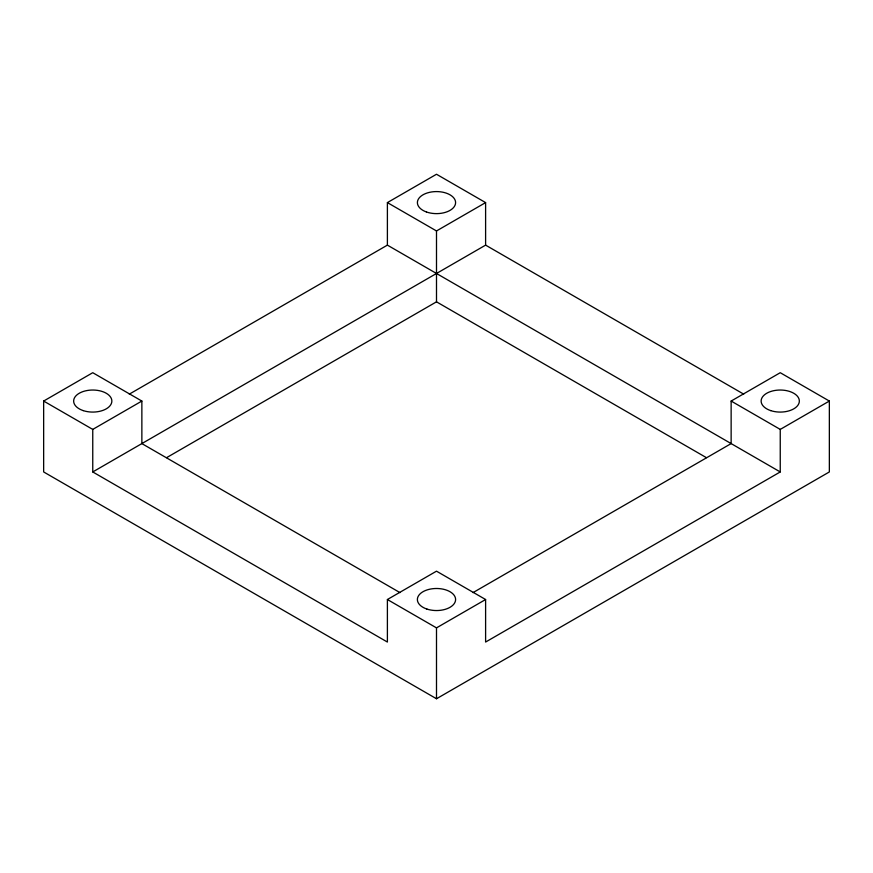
<?xml version="1.0" encoding="UTF-8"?>
<svg xmlns="http://www.w3.org/2000/svg" width="873" height="873" viewBox="0 0 873 873"><rect width="100%" height="100%" fill="white"/><g stroke="black" fill="none" stroke-linecap="round" stroke-linejoin="round"><path stroke-width="1.31" d="M473.035 592.603L731.138 443.593L731.138 401.056L780.244 372.706L829.35 401.056L829.35 471.944L436.5 698.749L43.65 471.944L43.65 401.056L92.756 372.706L141.863 401.056L141.863 443.593L399.965 592.603M829.35 401.056L780.244 429.407L780.244 471.944L387.394 245.127L387.394 202.601L436.5 174.251L485.606 202.601L485.606 245.127L92.756 471.944L92.756 429.407L141.863 401.056M129.291 394.149L387.394 245.127M387.394 202.601L436.5 230.952L485.606 202.601M166.612 457.648L436.5 301.829L706.388 457.648M92.756 471.944L387.394 642.048L387.394 599.522L436.5 571.171L485.606 599.522L485.606 642.048L780.244 471.944M387.394 599.522L436.5 627.873L485.606 599.522M485.606 245.127L743.709 394.149M731.138 401.056L780.244 429.407M43.65 401.056L92.756 429.407M436.5 230.952L436.5 301.829M436.5 627.873L436.5 698.749M770.695 410.605A19.097 11.022 0 0 0 799.341 401.056A19.097 11.022 0 0 0 770.695 391.508A19.097 11.022 0 0 0 770.695 410.605M426.875 609.048A19.097 11.022 0 0 0 455.597 599.565A19.097 11.022 0 0 0 427.028 589.941A19.097 11.022 0 0 0 426.875 609.048M83.208 410.605A19.097 11.022 0 0 0 111.853 401.056A19.097 11.022 0 0 0 83.208 391.508A19.097 11.022 0 0 0 83.208 410.605M426.439 211.975A19.097 11.022 0 0 0 455.586 202.951A19.097 11.022 0 0 0 427.475 192.889A19.097 11.022 0 0 0 426.439 211.975"/></g></svg>
